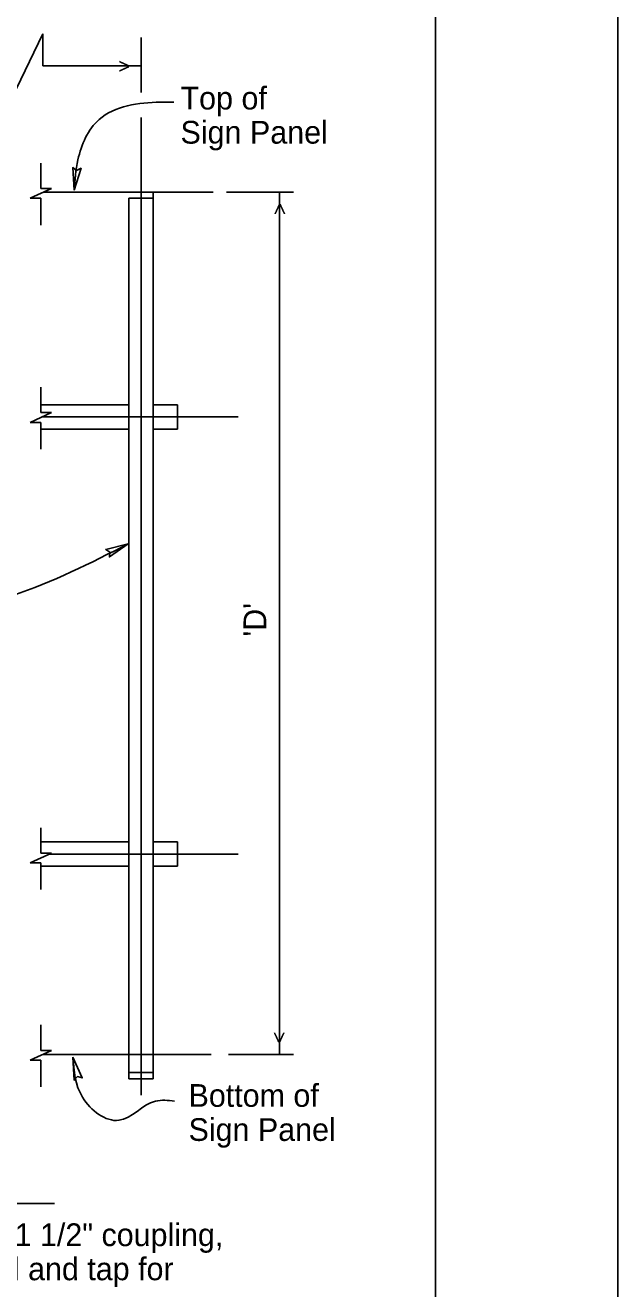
# Model space of a CAD drawing. Extents: x 0 to 2.83, y -0.03 to 1.83.
# Drawn here: x 2.495 to 2.833, y 0.376 to 1.099 of the extents above; entities that cross this region are included whole.
import ezdxf

# ---------------------------------------------------------------- set-up
doc = ezdxf.new("R2010")
doc.units = 0
for name, color, linetype in [('52', 7, 'Continuous'), ('55', 7, 'Continuous'), ('57', 7, 'Continuous'), ('63', 7, 'Continuous')]:
    doc.layers.add(name, color=color, linetype=linetype)

msp = doc.modelspace()

# ---------------------------------------------------------------- linework, layer by layer
at = {"layer": '52'}
for p, q in [((2.50522, 1.00344), (2.60213, 1.00344)), ((2.55408, 0.4965), (2.55408, 0.99998)), ((2.56798, 0.99998), (2.55408, 0.99998)), ((2.56798, 1.00344), (2.56798, 0.99998)), ((2.56798, 0.4965), (2.56798, 0.99998)), ((2.55408, 0.88192), (2.50379, 0.88192)), ((2.58186, 0.88192), (2.56798, 0.88192)), ((2.58186, 0.86803), (2.58186, 0.88192)), ((2.55408, 0.86803), (2.50379, 0.86803)), ((2.58186, 0.86803), (2.56798, 0.86803)), ((2.55408, 0.63192), (2.50379, 0.63192)), ((2.58186, 0.63192), (2.56798, 0.63192)), ((2.58186, 0.61803), (2.58186, 0.63192)), ((2.55408, 0.61803), (2.50379, 0.61803)), ((2.58186, 0.61803), (2.56798, 0.61803)), ((2.50489, 0.5104), (2.60104, 0.5104)), ((2.56798, 0.49998), (2.55408, 0.49998)), ((2.56798, 0.4965), (2.55408, 0.4965))]:
    msp.add_line(p, q, dxfattribs=at)
at = {"layer": '55'}
for p, q in [((2.48711, 1.05724), (2.50493, 1.09408)), ((2.50493, 1.07566), (2.50493, 1.09408)), ((2.56103, 1.0604), (2.56103, 1.09189)), ((2.56103, 1.07566), (2.50493, 1.07566)), ((2.56103, 0.48711), (2.56103, 1.04617)), ((2.50379, 1.00558), (2.50379, 1.02011)), ((2.49772, 1), (2.50986, 1.00558)), ((2.50379, 1.00558), (2.50986, 1.00558)), ((2.49772, 1), (2.50379, 1)), ((2.50379, 0.98468), (2.50379, 1)), ((2.6098, 1.00344), (2.64811, 1.00344)), ((2.64011, 0.5104), (2.64011, 1.00344)), ((2.50379, 0.87743), (2.50379, 0.89196)), ((2.49772, 0.87185), (2.50986, 0.87743)), ((2.50379, 0.87743), (2.50986, 0.87743)), ((2.50453, 0.87498), (2.6165, 0.87498)), ((2.49772, 0.87185), (2.50379, 0.87185)), ((2.50379, 0.85653), (2.50379, 0.87185)), ((2.50379, 0.6255), (2.50379, 0.64003)), ((2.49772, 0.61993), (2.50986, 0.6255)), ((2.50379, 0.6255), (2.50986, 0.6255)), ((2.50872, 0.62498), (2.6165, 0.62498)), ((2.49772, 0.61993), (2.50379, 0.61993)), ((2.50379, 0.6046), (2.50379, 0.61993)), ((2.50379, 0.51268), (2.50379, 0.52722)), ((2.49772, 0.50711), (2.50986, 0.51268)), ((2.49772, 0.50711), (2.50379, 0.50711)), ((2.50379, 0.51268), (2.50986, 0.51268)), ((2.50379, 0.49178), (2.50379, 0.50711)), ((2.61089, 0.5104), (2.64811, 0.5104)), ((2.44149, 0.42508), (2.51159, 0.42508))]:
    msp.add_line(p, q, dxfattribs=at)
for points in [[(2.52278, 1.00454), (2.52674, 1.01714), (2.5242, 1.01593), (2.52198, 1.01758)], [(2.55367, 0.80232), (2.54083, 0.79919), (2.54318, 0.79764), (2.54292, 0.79489)], [(2.52213, 0.50882), (2.52283, 0.49563), (2.52479, 0.49765), (2.52744, 0.49689)]]:
    msp.add_lwpolyline(points, close=True, dxfattribs=at)
for points in [[(2.5797, 1.05493), (2.57203, 1.05493), (2.53701, 1.04507), (2.52497, 1.02207), (2.52278, 1.00454)], [(2.37003, 0.75928), (2.4055, 0.75928), (2.48769, 0.77289), (2.55367, 0.80232)], [(2.58015, 0.48363), (2.5692, 0.48363), (2.54841, 0.47268), (2.52761, 0.48583), (2.52213, 0.50882)]]:
    msp.add_spline(points, degree=3, dxfattribs=at)
at = {"layer": '63'}
msp.add_line((2.83333, 1.83333), (2.83333, 0), dxfattribs=at)
msp.add_lwpolyline([(2.72918, 1.77077), (0.10418, 1.77077), (0.10418, 0.06244), (2.72918, 0.06244)], close=True, dxfattribs=at)

# ---------------------------------------------------------------- texts
at = {"layer": '55'}
msp.add_text('>', height=0.00868, dxfattribs=at).set_placement((2.54801, 1.07133))
at = {"layer": '57'}
for s, height, p in [('Top of', 0.013017, (2.58355, 1.05077)), ('Sign Panel', 0.013017, (2.58355, 1.03124)), ('Bottom of', 0.013, (2.58816, 0.4804)), ('Sign Panel', 0.013, (2.58816, 0.4609)), ('Weld 1 1/2" coupling,', 0.013, (2.44433, 0.40074)), ('or drill and tap for', 0.013, (2.44433, 0.38123))]:
    msp.add_text(s, height=height, dxfattribs=at).set_placement(p)
for s, height, rotation, p in [('>', 0.00868, 90, (2.64444, 0.99042)), ("'D'", 0.013, 90, (2.63254, 0.74934)), ('>', 0.00868, 270, (2.63578, 0.52342))]:
    msp.add_text(s, height=height, rotation=rotation, dxfattribs=at).set_placement(p)

doc.saveas('drawing.dxf')
